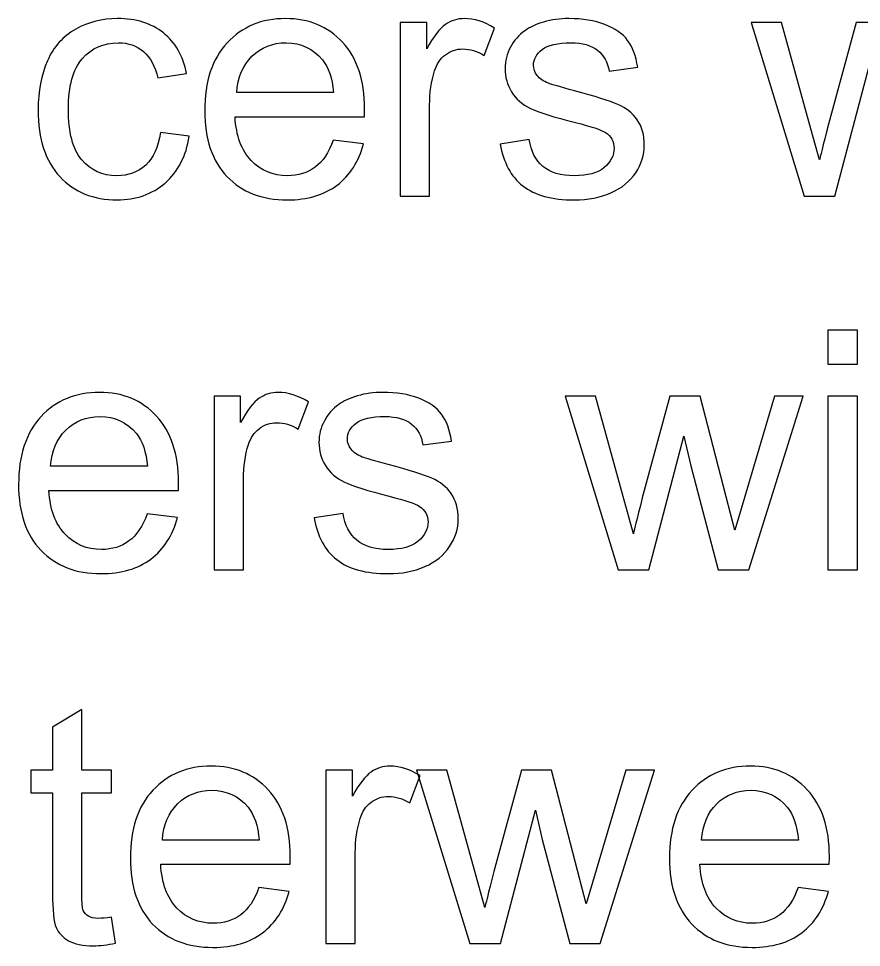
# Model space of a CAD drawing. Header units: millimetres. Extents: x -819 to 558, y -342 to 336.
# Drawn here: x -780.94 to -748.95, y 50.15 to 85.41 of the extents above; entities that cross this region are included whole.
import ezdxf

# ---------------------------------------------------------------- set-up
doc = ezdxf.new("R2010")
doc.units = ezdxf.units.MM
doc.header["$MEASUREMENT"] = 0
doc.layers.add('#Layer 1', color=7, linetype='Continuous')

msp = doc.modelspace()

# ---------------------------------------------------------------- linework, layer by layer
at = {"layer": '#Layer 1', "color": 250}
for points, knots in [([(-775.5547, 81.091), (-775.5547, 81.091), (-774.4582, 80.9471), (-774.4582, 80.9471), (-774.4582, 80.9471), (-774.5768, 80.1914), (-774.8837, 79.5988), (-775.379, 79.1712), (-775.379, 79.1712), (-775.8722, 78.7436), (-776.4796, 78.5298), (-777.1993, 78.5298), (-777.1993, 78.5298), (-778.0989, 78.5298), (-778.8249, 78.8241), (-779.371, 79.4125), (-779.371, 79.4125), (-779.9192, 80.0009), (-780.1944, 80.8455), (-780.1944, 81.9461), (-780.1944, 81.9461), (-780.1944, 82.6573), (-780.0759, 83.2796), (-779.8409, 83.813), (-779.8409, 83.813), (-779.6038, 84.3464), (-779.2461, 84.7465), (-778.7635, 85.0132), (-778.7635, 85.0132), (-778.283, 85.2799), (-777.7581, 85.4132), (-777.193, 85.4132), (-777.193, 85.4132), (-776.4775, 85.4132), (-775.8912, 85.2312), (-775.4382, 84.8693), (-775.4382, 84.8693), (-774.9832, 84.5073), (-774.6911, 83.9951), (-774.5619, 83.3283), (-774.5619, 83.3283), (-774.5619, 83.3283), (-775.6478, 83.1611), (-775.6478, 83.1611), (-775.6478, 83.1611), (-775.7515, 83.6035), (-775.9335, 83.9358), (-776.196, 84.1602), (-776.196, 84.1602), (-776.4585, 84.3824), (-776.776, 84.4946), (-777.1485, 84.4946), (-777.1485, 84.4946), (-777.7115, 84.4946), (-778.1687, 84.2935), (-778.5201, 83.8892), (-778.5201, 83.8892), (-778.8715, 83.4871), (-779.0472, 82.85), (-779.0472, 81.9779), (-779.0472, 81.9779), (-779.0472, 81.0931), (-778.8778, 80.4497), (-778.537, 80.0475), (-778.537, 80.0475), (-778.1984, 79.6474), (-777.756, 79.4464), (-777.2099, 79.4464), (-777.2099, 79.4464), (-776.7717, 79.4464), (-776.4077, 79.5818), (-776.1135, 79.8506), (-776.1135, 79.8506), (-775.8192, 80.1195), (-775.633, 80.5322), (-775.5547, 81.091)], [0, 0, 0, 0, 0.0526316, 0.0526316, 0.0526316, 0.0526316, 0.1052632, 0.1052632, 0.1052632, 0.1052632, 0.1578947, 0.1578947, 0.1578947, 0.1578947, 0.2105263, 0.2105263, 0.2105263, 0.2105263, 0.2631579, 0.2631579, 0.2631579, 0.2631579, 0.3157895, 0.3157895, 0.3157895, 0.3157895, 0.3684211, 0.3684211, 0.3684211, 0.3684211, 0.4210526, 0.4210526, 0.4210526, 0.4210526, 0.4736842, 0.4736842, 0.4736842, 0.4736842, 0.5263158, 0.5263158, 0.5263158, 0.5263158, 0.5789474, 0.5789474, 0.5789474, 0.5789474, 0.6315789, 0.6315789, 0.6315789, 0.6315789, 0.6842105, 0.6842105, 0.6842105, 0.6842105, 0.7368421, 0.7368421, 0.7368421, 0.7368421, 0.7894737, 0.7894737, 0.7894737, 0.7894737, 0.8421053, 0.8421053, 0.8421053, 0.8421053, 0.8947368, 0.8947368, 0.8947368, 0.8947368, 0.9473684, 0.9473684, 0.9473684, 0.9473684, 1, 1, 1, 1]), ([(-768.9951, 80.7989), (-768.9951, 80.7989), (-767.8415, 80.6571), (-767.8415, 80.6571), (-767.8415, 80.6571), (-768.0236, 79.9819), (-768.3601, 79.4591), (-768.8512, 79.0865), (-768.8512, 79.0865), (-769.3444, 78.7161), (-769.973, 78.5298), (-770.7371, 78.5298), (-770.7371, 78.5298), (-771.7002, 78.5298), (-772.4643, 78.8262), (-773.0274, 79.4188), (-773.0274, 79.4188), (-773.5925, 80.0115), (-773.874, 80.8434), (-773.874, 81.9144), (-773.874, 81.9144), (-773.874, 83.0235), (-773.5883, 83.8829), (-773.0189, 84.4946), (-773.0189, 84.4946), (-772.4474, 85.1063), (-771.7087, 85.4132), (-770.7985, 85.4132), (-770.7985, 85.4132), (-769.918, 85.4132), (-769.1983, 85.1127), (-768.6416, 84.5137), (-768.6416, 84.5137), (-768.0828, 83.9146), (-767.8034, 83.0701), (-767.8034, 81.9842), (-767.8034, 81.9842), (-767.8034, 81.9165), (-767.8055, 81.817), (-767.8098, 81.6858), (-767.8098, 81.6858), (-767.8098, 81.6858), (-772.7204, 81.6858), (-772.7204, 81.6858), (-772.7204, 81.6858), (-772.6802, 80.9619), (-772.4749, 80.4073), (-772.1066, 80.0242), (-772.1066, 80.0242), (-771.7383, 79.639), (-771.2811, 79.4464), (-770.7308, 79.4464), (-770.7308, 79.4464), (-770.3223, 79.4464), (-769.973, 79.5543), (-769.683, 79.7702), (-769.683, 79.7702), (-769.393, 79.984), (-769.1644, 80.3269), (-768.9951, 80.7989)], [0, 0, 0, 0, 0.0666667, 0.0666667, 0.0666667, 0.0666667, 0.1333333, 0.1333333, 0.1333333, 0.1333333, 0.2, 0.2, 0.2, 0.2, 0.2666667, 0.2666667, 0.2666667, 0.2666667, 0.3333333, 0.3333333, 0.3333333, 0.3333333, 0.4, 0.4, 0.4, 0.4, 0.4666667, 0.4666667, 0.4666667, 0.4666667, 0.5333333, 0.5333333, 0.5333333, 0.5333333, 0.6, 0.6, 0.6, 0.6, 0.6666667, 0.6666667, 0.6666667, 0.6666667, 0.7333333, 0.7333333, 0.7333333, 0.7333333, 0.8, 0.8, 0.8, 0.8, 0.8666667, 0.8666667, 0.8666667, 0.8666667, 0.9333333, 0.9333333, 0.9333333, 0.9333333, 1, 1, 1, 1]), ([(-766.4509, 78.678), (-766.4509, 78.678), (-766.4509, 85.263), (-766.4509, 85.263), (-766.4509, 85.263), (-766.4509, 85.263), (-765.4476, 85.263), (-765.4476, 85.263), (-765.4476, 85.263), (-765.4476, 85.263), (-765.4476, 84.266), (-765.4476, 84.266), (-765.4476, 84.266), (-765.1915, 84.7317), (-764.9544, 85.0407), (-764.7364, 85.1889), (-764.7364, 85.1889), (-764.5205, 85.337), (-764.2813, 85.4132), (-764.021, 85.4132), (-764.021, 85.4132), (-763.6442, 85.4132), (-763.2632, 85.2926), (-762.8737, 85.0534), (-762.8737, 85.0534), (-762.8737, 85.0534), (-763.259, 84.0162), (-763.259, 84.0162), (-763.259, 84.0162), (-763.5299, 84.1792), (-763.8029, 84.2597), (-764.076, 84.2597), (-764.076, 84.2597), (-764.3215, 84.2597), (-764.5395, 84.1856), (-764.7343, 84.0395), (-764.7343, 84.0395), (-764.929, 83.8914), (-765.0666, 83.6882), (-765.1491, 83.4278), (-765.1491, 83.4278), (-765.274, 83.032), (-765.3354, 82.5981), (-765.3354, 82.1261), (-765.3354, 82.1261), (-765.3354, 82.1261), (-765.3354, 78.678), (-765.3354, 78.678), (-765.3354, 78.678), (-765.3354, 78.678), (-766.4509, 78.678), (-766.4509, 78.678)], [0, 0, 0, 0, 0.0769231, 0.0769231, 0.0769231, 0.0769231, 0.1538462, 0.1538462, 0.1538462, 0.1538462, 0.2307692, 0.2307692, 0.2307692, 0.2307692, 0.3076923, 0.3076923, 0.3076923, 0.3076923, 0.3846154, 0.3846154, 0.3846154, 0.3846154, 0.4615385, 0.4615385, 0.4615385, 0.4615385, 0.5384615, 0.5384615, 0.5384615, 0.5384615, 0.6153846, 0.6153846, 0.6153846, 0.6153846, 0.6923077, 0.6923077, 0.6923077, 0.6923077, 0.7692308, 0.7692308, 0.7692308, 0.7692308, 0.8461538, 0.8461538, 0.8461538, 0.8461538, 0.9230769, 0.9230769, 0.9230769, 0.9230769, 1, 1, 1, 1]), ([(-762.6557, 80.6444), (-762.6557, 80.6444), (-761.5529, 80.818), (-761.5529, 80.818), (-761.5529, 80.818), (-761.4915, 80.3756), (-761.318, 80.0369), (-761.0343, 79.7998), (-761.0343, 79.7998), (-760.7528, 79.5649), (-760.357, 79.4464), (-759.8469, 79.4464), (-759.8469, 79.4464), (-759.3347, 79.4464), (-758.9537, 79.5522), (-758.706, 79.7596), (-758.706, 79.7596), (-758.4584, 79.9692), (-758.3335, 80.2147), (-758.3335, 80.4941), (-758.3335, 80.4941), (-758.3335, 80.7481), (-758.4435, 80.945), (-758.6637, 81.091), (-758.6637, 81.091), (-758.8161, 81.1905), (-759.1971, 81.3154), (-759.8046, 81.4678), (-759.8046, 81.4678), (-760.6216, 81.6752), (-761.191, 81.853), (-761.5064, 82.0054), (-761.5064, 82.0054), (-761.8217, 82.1557), (-762.063, 82.3652), (-762.226, 82.6319), (-762.226, 82.6319), (-762.389, 82.8986), (-762.4716, 83.1929), (-762.4716, 83.5146), (-762.4716, 83.5146), (-762.4716, 83.8088), (-762.4038, 84.0797), (-762.2684, 84.3295), (-762.2684, 84.3295), (-762.135, 84.5814), (-761.9509, 84.7888), (-761.7201, 84.9539), (-761.7201, 84.9539), (-761.5466, 85.0809), (-761.3095, 85.191), (-761.0111, 85.2799), (-761.0111, 85.2799), (-760.7105, 85.3688), (-760.3888, 85.4132), (-760.0459, 85.4132), (-760.0459, 85.4132), (-759.5294, 85.4132), (-759.0764, 85.337), (-758.6848, 85.1889), (-758.6848, 85.1889), (-758.2933, 85.0407), (-758.0054, 84.8396), (-757.8191, 84.5856), (-757.8191, 84.5856), (-757.6329, 84.3295), (-757.5059, 83.9908), (-757.436, 83.5654), (-757.436, 83.5654), (-757.436, 83.5654), (-758.5261, 83.4151), (-758.5261, 83.4151), (-758.5261, 83.4151), (-758.5769, 83.7538), (-758.7208, 84.0184), (-758.9579, 84.2089), (-758.9579, 84.2089), (-759.195, 84.3994), (-759.5315, 84.4946), (-759.9654, 84.4946), (-759.9654, 84.4946), (-760.4777, 84.4946), (-760.8438, 84.4099), (-761.0619, 84.2406), (-761.0619, 84.2406), (-761.282, 84.0713), (-761.3921, 83.8723), (-761.3921, 83.6458), (-761.3921, 83.6458), (-761.3921, 83.4998), (-761.3455, 83.3707), (-761.2545, 83.2542), (-761.2545, 83.2542), (-761.1635, 83.1336), (-761.0216, 83.0362), (-760.8269, 82.9558), (-760.8269, 82.9558), (-760.7147, 82.9156), (-760.3866, 82.8203), (-759.8405, 82.6722), (-759.8405, 82.6722), (-759.051, 82.4605), (-758.5007, 82.289), (-758.1895, 82.1536), (-758.1895, 82.1536), (-757.8763, 82.0202), (-757.6307, 81.8234), (-757.4529, 81.5673), (-757.4529, 81.5673), (-757.2751, 81.3111), (-757.1862, 80.9936), (-757.1862, 80.6126), (-757.1862, 80.6126), (-757.1862, 80.2401), (-757.2963, 79.8909), (-757.5122, 79.5607), (-757.5122, 79.5607), (-757.7302, 79.2326), (-758.0435, 78.9786), (-758.452, 78.7987), (-758.452, 78.7987), (-758.8605, 78.6187), (-759.3241, 78.5298), (-759.8405, 78.5298), (-759.8405, 78.5298), (-760.6978, 78.5298), (-761.3497, 78.7076), (-761.7985, 79.0632), (-761.7985, 79.0632), (-762.2472, 79.4188), (-762.5329, 79.9459), (-762.6557, 80.6444)], [0, 0, 0, 0, 0.030303, 0.030303, 0.030303, 0.030303, 0.0606061, 0.0606061, 0.0606061, 0.0606061, 0.0909091, 0.0909091, 0.0909091, 0.0909091, 0.1212121, 0.1212121, 0.1212121, 0.1212121, 0.1515152, 0.1515152, 0.1515152, 0.1515152, 0.1818182, 0.1818182, 0.1818182, 0.1818182, 0.2121212, 0.2121212, 0.2121212, 0.2121212, 0.2424242, 0.2424242, 0.2424242, 0.2424242, 0.2727273, 0.2727273, 0.2727273, 0.2727273, 0.3030303, 0.3030303, 0.3030303, 0.3030303, 0.3333333, 0.3333333, 0.3333333, 0.3333333, 0.3636364, 0.3636364, 0.3636364, 0.3636364, 0.3939394, 0.3939394, 0.3939394, 0.3939394, 0.4242424, 0.4242424, 0.4242424, 0.4242424, 0.4545455, 0.4545455, 0.4545455, 0.4545455, 0.4848485, 0.4848485, 0.4848485, 0.4848485, 0.5151515, 0.5151515, 0.5151515, 0.5151515, 0.5454545, 0.5454545, 0.5454545, 0.5454545, 0.5757576, 0.5757576, 0.5757576, 0.5757576, 0.6060606, 0.6060606, 0.6060606, 0.6060606, 0.6363636, 0.6363636, 0.6363636, 0.6363636, 0.6666667, 0.6666667, 0.6666667, 0.6666667, 0.6969697, 0.6969697, 0.6969697, 0.6969697, 0.7272727, 0.7272727, 0.7272727, 0.7272727, 0.7575758, 0.7575758, 0.7575758, 0.7575758, 0.7878788, 0.7878788, 0.7878788, 0.7878788, 0.8181818, 0.8181818, 0.8181818, 0.8181818, 0.8484848, 0.8484848, 0.8484848, 0.8484848, 0.8787879, 0.8787879, 0.8787879, 0.8787879, 0.9090909, 0.9090909, 0.9090909, 0.9090909, 0.9393939, 0.9393939, 0.9393939, 0.9393939, 0.969697, 0.969697, 0.969697, 0.969697, 1, 1, 1, 1]), ([(-751.1156, 78.678), (-751.1156, 78.678), (-753.1307, 85.263), (-753.1307, 85.263), (-753.1307, 85.263), (-753.1307, 85.263), (-751.9771, 85.263), (-751.9771, 85.263), (-751.9771, 85.263), (-751.9771, 85.263), (-750.9294, 81.4614), (-750.9294, 81.4614), (-750.9294, 81.4614), (-750.9294, 81.4614), (-750.5399, 80.0475), (-750.5399, 80.0475), (-750.5399, 80.0475), (-750.523, 80.1195), (-750.4087, 80.5724), (-750.1991, 81.4064), (-750.1991, 81.4064), (-750.1991, 81.4064), (-749.1514, 85.263), (-749.1514, 85.263), (-749.1514, 85.263), (-749.1514, 85.263), (-748.0041, 85.263), (-748.0041, 85.263), (-748.0041, 85.263), (-748.0041, 85.263), (-747.0178, 81.4445), (-747.0178, 81.4445), (-747.0178, 81.4445), (-747.0178, 81.4445), (-746.6876, 80.1851), (-746.6876, 80.1851), (-746.6876, 80.1851), (-746.6876, 80.1851), (-746.3108, 81.4572), (-746.3108, 81.4572), (-746.3108, 81.4572), (-746.3108, 81.4572), (-745.1826, 85.263), (-745.1826, 85.263), (-745.1826, 85.263), (-745.1826, 85.263), (-744.0968, 85.263), (-744.0968, 85.263), (-744.0968, 85.263), (-744.0968, 85.263), (-746.1563, 78.678), (-746.1563, 78.678), (-746.1563, 78.678), (-746.1563, 78.678), (-747.3141, 78.678), (-747.3141, 78.678), (-747.3141, 78.678), (-747.3141, 78.678), (-748.3618, 82.6214), (-748.3618, 82.6214), (-748.3618, 82.6214), (-748.3618, 82.6214), (-748.618, 83.7453), (-748.618, 83.7453), (-748.618, 83.7453), (-748.618, 83.7453), (-749.9493, 78.678), (-749.9493, 78.678), (-749.9493, 78.678), (-749.9493, 78.678), (-751.1156, 78.678), (-751.1156, 78.678)], [0, 0, 0, 0, 0.0555556, 0.0555556, 0.0555556, 0.0555556, 0.1111111, 0.1111111, 0.1111111, 0.1111111, 0.1666667, 0.1666667, 0.1666667, 0.1666667, 0.2222222, 0.2222222, 0.2222222, 0.2222222, 0.2777778, 0.2777778, 0.2777778, 0.2777778, 0.3333333, 0.3333333, 0.3333333, 0.3333333, 0.3888889, 0.3888889, 0.3888889, 0.3888889, 0.4444444, 0.4444444, 0.4444444, 0.4444444, 0.5, 0.5, 0.5, 0.5, 0.5555556, 0.5555556, 0.5555556, 0.5555556, 0.6111111, 0.6111111, 0.6111111, 0.6111111, 0.6666667, 0.6666667, 0.6666667, 0.6666667, 0.7222222, 0.7222222, 0.7222222, 0.7222222, 0.7777778, 0.7777778, 0.7777778, 0.7777778, 0.8333333, 0.8333333, 0.8333333, 0.8333333, 0.8888889, 0.8888889, 0.8888889, 0.8888889, 0.9444444, 0.9444444, 0.9444444, 0.9444444, 1, 1, 1, 1]), ([(-772.6591, 82.6044), (-772.6591, 82.6044), (-768.9824, 82.6044), (-768.9824, 82.6044), (-768.9824, 82.6044), (-769.0311, 83.1569), (-769.1729, 83.5739), (-769.4036, 83.849), (-769.4036, 83.849), (-769.7592, 84.2787), (-770.2207, 84.4946), (-770.7858, 84.4946), (-770.7858, 84.4946), (-771.298, 84.4946), (-771.7298, 84.3232), (-772.0791, 83.9803), (-772.0791, 83.9803), (-772.4283, 83.6374), (-772.621, 83.178), (-772.6591, 82.6044)], [0, 0, 0, 0, 0.2, 0.2, 0.2, 0.2, 0.4, 0.4, 0.4, 0.4, 0.6, 0.6, 0.6, 0.6, 0.8, 0.8, 0.8, 0.8, 1, 1, 1, 1]), ([(-750.2182, 72.2963), (-750.2182, 72.2963), (-750.2182, 73.5811), (-750.2182, 73.5811), (-750.2182, 73.5811), (-750.2182, 73.5811), (-749.1006, 73.5811), (-749.1006, 73.5811), (-749.1006, 73.5811), (-749.1006, 73.5811), (-749.1006, 72.2963), (-749.1006, 72.2963), (-749.1006, 72.2963), (-749.1006, 72.2963), (-750.2182, 72.2963), (-750.2182, 72.2963)], [0, 0, 0, 0, 0.25, 0.25, 0.25, 0.25, 0.5, 0.5, 0.5, 0.5, 0.75, 0.75, 0.75, 0.75, 1, 1, 1, 1]), ([(-776.0584, 66.6109), (-776.0584, 66.6109), (-774.9048, 66.4691), (-774.9048, 66.4691), (-774.9048, 66.4691), (-775.0869, 65.7939), (-775.4234, 65.2711), (-775.9145, 64.8985), (-775.9145, 64.8985), (-776.4077, 64.5281), (-777.0363, 64.3418), (-777.8004, 64.3418), (-777.8004, 64.3418), (-778.7635, 64.3418), (-779.5276, 64.6382), (-780.0907, 65.2308), (-780.0907, 65.2308), (-780.6558, 65.8235), (-780.9373, 66.6554), (-780.9373, 67.7264), (-780.9373, 67.7264), (-780.9373, 68.8355), (-780.6516, 69.6949), (-780.0822, 70.3066), (-780.0822, 70.3066), (-779.5107, 70.9183), (-778.772, 71.2252), (-777.8618, 71.2252), (-777.8618, 71.2252), (-776.9813, 71.2252), (-776.2616, 70.9247), (-775.7049, 70.3257), (-775.7049, 70.3257), (-775.1461, 69.7266), (-774.8667, 68.8821), (-774.8667, 67.7962), (-774.8667, 67.7962), (-774.8667, 67.7285), (-774.8688, 67.629), (-774.8731, 67.4978), (-774.8731, 67.4978), (-774.8731, 67.4978), (-779.7837, 67.4978), (-779.7837, 67.4978), (-779.7837, 67.4978), (-779.7435, 66.7739), (-779.5382, 66.2193), (-779.1699, 65.8362), (-779.1699, 65.8362), (-778.8016, 65.451), (-778.3444, 65.2584), (-777.7941, 65.2584), (-777.7941, 65.2584), (-777.3856, 65.2584), (-777.0363, 65.3663), (-776.7463, 65.5822), (-776.7463, 65.5822), (-776.4563, 65.796), (-776.2277, 66.1389), (-776.0584, 66.6109)], [0, 0, 0, 0, 0.0666667, 0.0666667, 0.0666667, 0.0666667, 0.1333333, 0.1333333, 0.1333333, 0.1333333, 0.2, 0.2, 0.2, 0.2, 0.2666667, 0.2666667, 0.2666667, 0.2666667, 0.3333333, 0.3333333, 0.3333333, 0.3333333, 0.4, 0.4, 0.4, 0.4, 0.4666667, 0.4666667, 0.4666667, 0.4666667, 0.5333333, 0.5333333, 0.5333333, 0.5333333, 0.6, 0.6, 0.6, 0.6, 0.6666667, 0.6666667, 0.6666667, 0.6666667, 0.7333333, 0.7333333, 0.7333333, 0.7333333, 0.8, 0.8, 0.8, 0.8, 0.8666667, 0.8666667, 0.8666667, 0.8666667, 0.9333333, 0.9333333, 0.9333333, 0.9333333, 1, 1, 1, 1]), ([(-773.5142, 64.49), (-773.5142, 64.49), (-773.5142, 71.075), (-773.5142, 71.075), (-773.5142, 71.075), (-773.5142, 71.075), (-772.5109, 71.075), (-772.5109, 71.075), (-772.5109, 71.075), (-772.5109, 71.075), (-772.5109, 70.078), (-772.5109, 70.078), (-772.5109, 70.078), (-772.2548, 70.5437), (-772.0177, 70.8527), (-771.7997, 71.0009), (-771.7997, 71.0009), (-771.5838, 71.149), (-771.3446, 71.2252), (-771.0843, 71.2252), (-771.0843, 71.2252), (-770.7075, 71.2252), (-770.3265, 71.1046), (-769.937, 70.8654), (-769.937, 70.8654), (-769.937, 70.8654), (-770.3223, 69.8282), (-770.3223, 69.8282), (-770.3223, 69.8282), (-770.5932, 69.9912), (-770.8662, 70.0717), (-771.1393, 70.0717), (-771.1393, 70.0717), (-771.3848, 70.0717), (-771.6028, 69.9976), (-771.7976, 69.8515), (-771.7976, 69.8515), (-771.9923, 69.7034), (-772.1299, 69.5002), (-772.2124, 69.2398), (-772.2124, 69.2398), (-772.3373, 68.844), (-772.3987, 68.4101), (-772.3987, 67.9381), (-772.3987, 67.9381), (-772.3987, 67.9381), (-772.3987, 64.49), (-772.3987, 64.49), (-772.3987, 64.49), (-772.3987, 64.49), (-773.5142, 64.49), (-773.5142, 64.49)], [0, 0, 0, 0, 0.0769231, 0.0769231, 0.0769231, 0.0769231, 0.1538462, 0.1538462, 0.1538462, 0.1538462, 0.2307692, 0.2307692, 0.2307692, 0.2307692, 0.3076923, 0.3076923, 0.3076923, 0.3076923, 0.3846154, 0.3846154, 0.3846154, 0.3846154, 0.4615385, 0.4615385, 0.4615385, 0.4615385, 0.5384615, 0.5384615, 0.5384615, 0.5384615, 0.6153846, 0.6153846, 0.6153846, 0.6153846, 0.6923077, 0.6923077, 0.6923077, 0.6923077, 0.7692308, 0.7692308, 0.7692308, 0.7692308, 0.8461538, 0.8461538, 0.8461538, 0.8461538, 0.9230769, 0.9230769, 0.9230769, 0.9230769, 1, 1, 1, 1]), ([(-769.719, 66.4564), (-769.719, 66.4564), (-768.6162, 66.63), (-768.6162, 66.63), (-768.6162, 66.63), (-768.5548, 66.1876), (-768.3813, 65.8489), (-768.0976, 65.6118), (-768.0976, 65.6118), (-767.8161, 65.3769), (-767.4203, 65.2584), (-766.9102, 65.2584), (-766.9102, 65.2584), (-766.398, 65.2584), (-766.017, 65.3642), (-765.7693, 65.5716), (-765.7693, 65.5716), (-765.5217, 65.7812), (-765.3968, 66.0267), (-765.3968, 66.3061), (-765.3968, 66.3061), (-765.3968, 66.5601), (-765.5068, 66.757), (-765.727, 66.903), (-765.727, 66.903), (-765.8794, 67.0025), (-766.2604, 67.1274), (-766.8679, 67.2798), (-766.8679, 67.2798), (-767.6849, 67.4872), (-768.2543, 67.665), (-768.5697, 67.8174), (-768.5697, 67.8174), (-768.885, 67.9677), (-769.1263, 68.1772), (-769.2893, 68.4439), (-769.2893, 68.4439), (-769.4523, 68.7106), (-769.5349, 69.0049), (-769.5349, 69.3266), (-769.5349, 69.3266), (-769.5349, 69.6208), (-769.4671, 69.8917), (-769.3317, 70.1415), (-769.3317, 70.1415), (-769.1983, 70.3934), (-769.0142, 70.6008), (-768.7834, 70.7659), (-768.7834, 70.7659), (-768.6099, 70.8929), (-768.3728, 71.003), (-768.0744, 71.0919), (-768.0744, 71.0919), (-767.7738, 71.1808), (-767.4521, 71.2252), (-767.1092, 71.2252), (-767.1092, 71.2252), (-766.5927, 71.2252), (-766.1397, 71.149), (-765.7481, 71.0009), (-765.7481, 71.0009), (-765.3566, 70.8527), (-765.0687, 70.6516), (-764.8824, 70.3976), (-764.8824, 70.3976), (-764.6962, 70.1415), (-764.5692, 69.8028), (-764.4993, 69.3774), (-764.4993, 69.3774), (-764.4993, 69.3774), (-765.5894, 69.2271), (-765.5894, 69.2271), (-765.5894, 69.2271), (-765.6402, 69.5658), (-765.7841, 69.8304), (-766.0212, 70.0209), (-766.0212, 70.0209), (-766.2583, 70.2114), (-766.5948, 70.3066), (-767.0287, 70.3066), (-767.0287, 70.3066), (-767.541, 70.3066), (-767.9071, 70.2219), (-768.1252, 70.0526), (-768.1252, 70.0526), (-768.3453, 69.8833), (-768.4554, 69.6843), (-768.4554, 69.4578), (-768.4554, 69.4578), (-768.4554, 69.3118), (-768.4088, 69.1827), (-768.3178, 69.0662), (-768.3178, 69.0662), (-768.2268, 68.9456), (-768.0849, 68.8482), (-767.8902, 68.7678), (-767.8902, 68.7678), (-767.778, 68.7276), (-767.4499, 68.6323), (-766.9038, 68.4842), (-766.9038, 68.4842), (-766.1143, 68.2725), (-765.564, 68.101), (-765.2528, 67.9656), (-765.2528, 67.9656), (-764.9396, 67.8322), (-764.694, 67.6354), (-764.5162, 67.3793), (-764.5162, 67.3793), (-764.3384, 67.1231), (-764.2495, 66.8056), (-764.2495, 66.4246), (-764.2495, 66.4246), (-764.2495, 66.0521), (-764.3596, 65.7029), (-764.5755, 65.3727), (-764.5755, 65.3727), (-764.7935, 65.0446), (-765.1068, 64.7906), (-765.5153, 64.6107), (-765.5153, 64.6107), (-765.9238, 64.4307), (-766.3874, 64.3418), (-766.9038, 64.3418), (-766.9038, 64.3418), (-767.7611, 64.3418), (-768.413, 64.5196), (-768.8618, 64.8752), (-768.8618, 64.8752), (-769.3105, 65.2308), (-769.5962, 65.7579), (-769.719, 66.4564)], [0, 0, 0, 0, 0.030303, 0.030303, 0.030303, 0.030303, 0.0606061, 0.0606061, 0.0606061, 0.0606061, 0.0909091, 0.0909091, 0.0909091, 0.0909091, 0.1212121, 0.1212121, 0.1212121, 0.1212121, 0.1515152, 0.1515152, 0.1515152, 0.1515152, 0.1818182, 0.1818182, 0.1818182, 0.1818182, 0.2121212, 0.2121212, 0.2121212, 0.2121212, 0.2424242, 0.2424242, 0.2424242, 0.2424242, 0.2727273, 0.2727273, 0.2727273, 0.2727273, 0.3030303, 0.3030303, 0.3030303, 0.3030303, 0.3333333, 0.3333333, 0.3333333, 0.3333333, 0.3636364, 0.3636364, 0.3636364, 0.3636364, 0.3939394, 0.3939394, 0.3939394, 0.3939394, 0.4242424, 0.4242424, 0.4242424, 0.4242424, 0.4545455, 0.4545455, 0.4545455, 0.4545455, 0.4848485, 0.4848485, 0.4848485, 0.4848485, 0.5151515, 0.5151515, 0.5151515, 0.5151515, 0.5454545, 0.5454545, 0.5454545, 0.5454545, 0.5757576, 0.5757576, 0.5757576, 0.5757576, 0.6060606, 0.6060606, 0.6060606, 0.6060606, 0.6363636, 0.6363636, 0.6363636, 0.6363636, 0.6666667, 0.6666667, 0.6666667, 0.6666667, 0.6969697, 0.6969697, 0.6969697, 0.6969697, 0.7272727, 0.7272727, 0.7272727, 0.7272727, 0.7575758, 0.7575758, 0.7575758, 0.7575758, 0.7878788, 0.7878788, 0.7878788, 0.7878788, 0.8181818, 0.8181818, 0.8181818, 0.8181818, 0.8484848, 0.8484848, 0.8484848, 0.8484848, 0.8787879, 0.8787879, 0.8787879, 0.8787879, 0.9090909, 0.9090909, 0.9090909, 0.9090909, 0.9393939, 0.9393939, 0.9393939, 0.9393939, 0.969697, 0.969697, 0.969697, 0.969697, 1, 1, 1, 1]), ([(-758.1789, 64.49), (-758.1789, 64.49), (-760.194, 71.075), (-760.194, 71.075), (-760.194, 71.075), (-760.194, 71.075), (-759.0404, 71.075), (-759.0404, 71.075), (-759.0404, 71.075), (-759.0404, 71.075), (-757.9927, 67.2734), (-757.9927, 67.2734), (-757.9927, 67.2734), (-757.9927, 67.2734), (-757.6032, 65.8595), (-757.6032, 65.8595), (-757.6032, 65.8595), (-757.5863, 65.9315), (-757.472, 66.3844), (-757.2624, 67.2184), (-757.2624, 67.2184), (-757.2624, 67.2184), (-756.2147, 71.075), (-756.2147, 71.075), (-756.2147, 71.075), (-756.2147, 71.075), (-755.0674, 71.075), (-755.0674, 71.075), (-755.0674, 71.075), (-755.0674, 71.075), (-754.0811, 67.2565), (-754.0811, 67.2565), (-754.0811, 67.2565), (-754.0811, 67.2565), (-753.7509, 65.9971), (-753.7509, 65.9971), (-753.7509, 65.9971), (-753.7509, 65.9971), (-753.3741, 67.2692), (-753.3741, 67.2692), (-753.3741, 67.2692), (-753.3741, 67.2692), (-752.2459, 71.075), (-752.2459, 71.075), (-752.2459, 71.075), (-752.2459, 71.075), (-751.1601, 71.075), (-751.1601, 71.075), (-751.1601, 71.075), (-751.1601, 71.075), (-753.2196, 64.49), (-753.2196, 64.49), (-753.2196, 64.49), (-753.2196, 64.49), (-754.3774, 64.49), (-754.3774, 64.49), (-754.3774, 64.49), (-754.3774, 64.49), (-755.4251, 68.4334), (-755.4251, 68.4334), (-755.4251, 68.4334), (-755.4251, 68.4334), (-755.6813, 69.5573), (-755.6813, 69.5573), (-755.6813, 69.5573), (-755.6813, 69.5573), (-757.0126, 64.49), (-757.0126, 64.49), (-757.0126, 64.49), (-757.0126, 64.49), (-758.1789, 64.49), (-758.1789, 64.49)], [0, 0, 0, 0, 0.0555556, 0.0555556, 0.0555556, 0.0555556, 0.1111111, 0.1111111, 0.1111111, 0.1111111, 0.1666667, 0.1666667, 0.1666667, 0.1666667, 0.2222222, 0.2222222, 0.2222222, 0.2222222, 0.2777778, 0.2777778, 0.2777778, 0.2777778, 0.3333333, 0.3333333, 0.3333333, 0.3333333, 0.3888889, 0.3888889, 0.3888889, 0.3888889, 0.4444444, 0.4444444, 0.4444444, 0.4444444, 0.5, 0.5, 0.5, 0.5, 0.5555556, 0.5555556, 0.5555556, 0.5555556, 0.6111111, 0.6111111, 0.6111111, 0.6111111, 0.6666667, 0.6666667, 0.6666667, 0.6666667, 0.7222222, 0.7222222, 0.7222222, 0.7222222, 0.7777778, 0.7777778, 0.7777778, 0.7777778, 0.8333333, 0.8333333, 0.8333333, 0.8333333, 0.8888889, 0.8888889, 0.8888889, 0.8888889, 0.9444444, 0.9444444, 0.9444444, 0.9444444, 1, 1, 1, 1]), ([(-750.2182, 64.49), (-750.2182, 64.49), (-750.2182, 71.075), (-750.2182, 71.075), (-750.2182, 71.075), (-750.2182, 71.075), (-749.1006, 71.075), (-749.1006, 71.075), (-749.1006, 71.075), (-749.1006, 71.075), (-749.1006, 64.49), (-749.1006, 64.49), (-749.1006, 64.49), (-749.1006, 64.49), (-750.2182, 64.49), (-750.2182, 64.49)], [0, 0, 0, 0, 0.25, 0.25, 0.25, 0.25, 0.5, 0.5, 0.5, 0.5, 0.75, 0.75, 0.75, 0.75, 1, 1, 1, 1]), ([(-779.7224, 68.4164), (-779.7224, 68.4164), (-776.0457, 68.4164), (-776.0457, 68.4164), (-776.0457, 68.4164), (-776.0944, 68.9689), (-776.2362, 69.3859), (-776.4669, 69.661), (-776.4669, 69.661), (-776.8225, 70.0907), (-777.284, 70.3066), (-777.8491, 70.3066), (-777.8491, 70.3066), (-778.3613, 70.3066), (-778.7931, 70.1352), (-779.1424, 69.7923), (-779.1424, 69.7923), (-779.4916, 69.4494), (-779.6843, 68.99), (-779.7224, 68.4164)], [0, 0, 0, 0, 0.2, 0.2, 0.2, 0.2, 0.4, 0.4, 0.4, 0.4, 0.6, 0.6, 0.6, 0.6, 0.8, 0.8, 0.8, 0.8, 1, 1, 1, 1]), ([(-777.4152, 51.3011), (-777.4152, 51.3011), (-777.2543, 50.3147), (-777.2543, 50.3147), (-777.2543, 50.3147), (-777.5676, 50.2491), (-777.8491, 50.2152), (-778.0968, 50.2152), (-778.0968, 50.2152), (-778.5032, 50.2152), (-778.8164, 50.2787), (-779.0408, 50.4078), (-779.0408, 50.4078), (-779.2631, 50.5348), (-779.4197, 50.7042), (-779.5107, 50.9137), (-779.5107, 50.9137), (-779.6017, 51.1212), (-779.6483, 51.5614), (-779.6483, 52.2303), (-779.6483, 52.2303), (-779.6483, 52.2303), (-779.6483, 56.0191), (-779.6483, 56.0191), (-779.6483, 56.0191), (-779.6483, 56.0191), (-780.4674, 56.0191), (-780.4674, 56.0191), (-780.4674, 56.0191), (-780.4674, 56.0191), (-780.4674, 56.887), (-780.4674, 56.887), (-780.4674, 56.887), (-780.4674, 56.887), (-779.6483, 56.887), (-779.6483, 56.887), (-779.6483, 56.887), (-779.6483, 56.887), (-779.6483, 58.5189), (-779.6483, 58.5189), (-779.6483, 58.5189), (-779.6483, 58.5189), (-778.537, 59.1878), (-778.537, 59.1878), (-778.537, 59.1878), (-778.537, 59.1878), (-778.537, 56.887), (-778.537, 56.887), (-778.537, 56.887), (-778.537, 56.887), (-777.4152, 56.887), (-777.4152, 56.887), (-777.4152, 56.887), (-777.4152, 56.887), (-777.4152, 56.0191), (-777.4152, 56.0191), (-777.4152, 56.0191), (-777.4152, 56.0191), (-778.537, 56.0191), (-778.537, 56.0191), (-778.537, 56.0191), (-778.537, 56.0191), (-778.537, 52.1689), (-778.537, 52.1689), (-778.537, 52.1689), (-778.537, 51.8493), (-778.518, 51.6461), (-778.4799, 51.5551), (-778.4799, 51.5551), (-778.4397, 51.4641), (-778.3762, 51.3921), (-778.2873, 51.3371), (-778.2873, 51.3371), (-778.1984, 51.2841), (-778.0714, 51.2566), (-777.9063, 51.2566), (-777.9063, 51.2566), (-777.7814, 51.2566), (-777.6184, 51.2714), (-777.4152, 51.3011)], [0, 0, 0, 0, 0.05, 0.05, 0.05, 0.05, 0.1, 0.1, 0.1, 0.1, 0.15, 0.15, 0.15, 0.15, 0.2, 0.2, 0.2, 0.2, 0.25, 0.25, 0.25, 0.25, 0.3, 0.3, 0.3, 0.3, 0.35, 0.35, 0.35, 0.35, 0.4, 0.4, 0.4, 0.4, 0.45, 0.45, 0.45, 0.45, 0.5, 0.5, 0.5, 0.5, 0.55, 0.55, 0.55, 0.55, 0.6, 0.6, 0.6, 0.6, 0.65, 0.65, 0.65, 0.65, 0.7, 0.7, 0.7, 0.7, 0.75, 0.75, 0.75, 0.75, 0.8, 0.8, 0.8, 0.8, 0.85, 0.85, 0.85, 0.85, 0.9, 0.9, 0.9, 0.9, 0.95, 0.95, 0.95, 0.95, 1, 1, 1, 1]), ([(-771.8166, 52.4229), (-771.8166, 52.4229), (-770.663, 52.2811), (-770.663, 52.2811), (-770.663, 52.2811), (-770.8451, 51.6059), (-771.1816, 51.0831), (-771.6727, 50.7105), (-771.6727, 50.7105), (-772.1659, 50.3401), (-772.7945, 50.1538), (-773.5586, 50.1538), (-773.5586, 50.1538), (-774.5217, 50.1538), (-775.2858, 50.4502), (-775.8489, 51.0428), (-775.8489, 51.0428), (-776.414, 51.6355), (-776.6955, 52.4674), (-776.6955, 53.5384), (-776.6955, 53.5384), (-776.6955, 54.6475), (-776.4098, 55.5069), (-775.8404, 56.1186), (-775.8404, 56.1186), (-775.2689, 56.7303), (-774.5302, 57.0372), (-773.62, 57.0372), (-773.62, 57.0372), (-772.7395, 57.0372), (-772.0198, 56.7367), (-771.4631, 56.1377), (-771.4631, 56.1377), (-770.9043, 55.5386), (-770.6249, 54.6941), (-770.6249, 53.6082), (-770.6249, 53.6082), (-770.6249, 53.5405), (-770.627, 53.441), (-770.6313, 53.3098), (-770.6313, 53.3098), (-770.6313, 53.3098), (-775.5419, 53.3098), (-775.5419, 53.3098), (-775.5419, 53.3098), (-775.5017, 52.5859), (-775.2964, 52.0313), (-774.9281, 51.6482), (-774.9281, 51.6482), (-774.5598, 51.263), (-774.1026, 51.0704), (-773.5523, 51.0704), (-773.5523, 51.0704), (-773.1438, 51.0704), (-772.7945, 51.1783), (-772.5045, 51.3942), (-772.5045, 51.3942), (-772.2145, 51.608), (-771.9859, 51.9509), (-771.8166, 52.4229)], [0, 0, 0, 0, 0.0666667, 0.0666667, 0.0666667, 0.0666667, 0.1333333, 0.1333333, 0.1333333, 0.1333333, 0.2, 0.2, 0.2, 0.2, 0.2666667, 0.2666667, 0.2666667, 0.2666667, 0.3333333, 0.3333333, 0.3333333, 0.3333333, 0.4, 0.4, 0.4, 0.4, 0.4666667, 0.4666667, 0.4666667, 0.4666667, 0.5333333, 0.5333333, 0.5333333, 0.5333333, 0.6, 0.6, 0.6, 0.6, 0.6666667, 0.6666667, 0.6666667, 0.6666667, 0.7333333, 0.7333333, 0.7333333, 0.7333333, 0.8, 0.8, 0.8, 0.8, 0.8666667, 0.8666667, 0.8666667, 0.8666667, 0.9333333, 0.9333333, 0.9333333, 0.9333333, 1, 1, 1, 1]), ([(-769.2724, 50.302), (-769.2724, 50.302), (-769.2724, 56.887), (-769.2724, 56.887), (-769.2724, 56.887), (-769.2724, 56.887), (-768.2691, 56.887), (-768.2691, 56.887), (-768.2691, 56.887), (-768.2691, 56.887), (-768.2691, 55.89), (-768.2691, 55.89), (-768.2691, 55.89), (-768.013, 56.3557), (-767.7759, 56.6647), (-767.5579, 56.8129), (-767.5579, 56.8129), (-767.342, 56.961), (-767.1028, 57.0372), (-766.8425, 57.0372), (-766.8425, 57.0372), (-766.4657, 57.0372), (-766.0847, 56.9166), (-765.6952, 56.6774), (-765.6952, 56.6774), (-765.6952, 56.6774), (-766.0805, 55.6402), (-766.0805, 55.6402), (-766.0805, 55.6402), (-766.3514, 55.8032), (-766.6244, 55.8837), (-766.8975, 55.8837), (-766.8975, 55.8837), (-767.143, 55.8837), (-767.361, 55.8096), (-767.5558, 55.6635), (-767.5558, 55.6635), (-767.7505, 55.5154), (-767.8881, 55.3122), (-767.9706, 55.0518), (-767.9706, 55.0518), (-768.0955, 54.656), (-768.1569, 54.2221), (-768.1569, 53.7501), (-768.1569, 53.7501), (-768.1569, 53.7501), (-768.1569, 50.302), (-768.1569, 50.302), (-768.1569, 50.302), (-768.1569, 50.302), (-769.2724, 50.302), (-769.2724, 50.302)], [0, 0, 0, 0, 0.0769231, 0.0769231, 0.0769231, 0.0769231, 0.1538462, 0.1538462, 0.1538462, 0.1538462, 0.2307692, 0.2307692, 0.2307692, 0.2307692, 0.3076923, 0.3076923, 0.3076923, 0.3076923, 0.3846154, 0.3846154, 0.3846154, 0.3846154, 0.4615385, 0.4615385, 0.4615385, 0.4615385, 0.5384615, 0.5384615, 0.5384615, 0.5384615, 0.6153846, 0.6153846, 0.6153846, 0.6153846, 0.6923077, 0.6923077, 0.6923077, 0.6923077, 0.7692308, 0.7692308, 0.7692308, 0.7692308, 0.8461538, 0.8461538, 0.8461538, 0.8461538, 0.9230769, 0.9230769, 0.9230769, 0.9230769, 1, 1, 1, 1]), ([(-763.8156, 50.302), (-763.8156, 50.302), (-765.8307, 56.887), (-765.8307, 56.887), (-765.8307, 56.887), (-765.8307, 56.887), (-764.6771, 56.887), (-764.6771, 56.887), (-764.6771, 56.887), (-764.6771, 56.887), (-763.6294, 53.0854), (-763.6294, 53.0854), (-763.6294, 53.0854), (-763.6294, 53.0854), (-763.2399, 51.6715), (-763.2399, 51.6715), (-763.2399, 51.6715), (-763.223, 51.7435), (-763.1087, 52.1964), (-762.8991, 53.0304), (-762.8991, 53.0304), (-762.8991, 53.0304), (-761.8514, 56.887), (-761.8514, 56.887), (-761.8514, 56.887), (-761.8514, 56.887), (-760.7041, 56.887), (-760.7041, 56.887), (-760.7041, 56.887), (-760.7041, 56.887), (-759.7178, 53.0685), (-759.7178, 53.0685), (-759.7178, 53.0685), (-759.7178, 53.0685), (-759.3876, 51.8091), (-759.3876, 51.8091), (-759.3876, 51.8091), (-759.3876, 51.8091), (-759.0108, 53.0812), (-759.0108, 53.0812), (-759.0108, 53.0812), (-759.0108, 53.0812), (-757.8826, 56.887), (-757.8826, 56.887), (-757.8826, 56.887), (-757.8826, 56.887), (-756.7968, 56.887), (-756.7968, 56.887), (-756.7968, 56.887), (-756.7968, 56.887), (-758.8563, 50.302), (-758.8563, 50.302), (-758.8563, 50.302), (-758.8563, 50.302), (-760.0141, 50.302), (-760.0141, 50.302), (-760.0141, 50.302), (-760.0141, 50.302), (-761.0618, 54.2454), (-761.0618, 54.2454), (-761.0618, 54.2454), (-761.0618, 54.2454), (-761.318, 55.3693), (-761.318, 55.3693), (-761.318, 55.3693), (-761.318, 55.3693), (-762.6493, 50.302), (-762.6493, 50.302), (-762.6493, 50.302), (-762.6493, 50.302), (-763.8156, 50.302), (-763.8156, 50.302)], [0, 0, 0, 0, 0.0555556, 0.0555556, 0.0555556, 0.0555556, 0.1111111, 0.1111111, 0.1111111, 0.1111111, 0.1666667, 0.1666667, 0.1666667, 0.1666667, 0.2222222, 0.2222222, 0.2222222, 0.2222222, 0.2777778, 0.2777778, 0.2777778, 0.2777778, 0.3333333, 0.3333333, 0.3333333, 0.3333333, 0.3888889, 0.3888889, 0.3888889, 0.3888889, 0.4444444, 0.4444444, 0.4444444, 0.4444444, 0.5, 0.5, 0.5, 0.5, 0.5555556, 0.5555556, 0.5555556, 0.5555556, 0.6111111, 0.6111111, 0.6111111, 0.6111111, 0.6666667, 0.6666667, 0.6666667, 0.6666667, 0.7222222, 0.7222222, 0.7222222, 0.7222222, 0.7777778, 0.7777778, 0.7777778, 0.7777778, 0.8333333, 0.8333333, 0.8333333, 0.8333333, 0.8888889, 0.8888889, 0.8888889, 0.8888889, 0.9444444, 0.9444444, 0.9444444, 0.9444444, 1, 1, 1, 1]), ([(-751.3527, 52.4229), (-751.3527, 52.4229), (-750.1991, 52.2811), (-750.1991, 52.2811), (-750.1991, 52.2811), (-750.3812, 51.6059), (-750.7177, 51.0831), (-751.2088, 50.7105), (-751.2088, 50.7105), (-751.702, 50.3401), (-752.3306, 50.1538), (-753.0947, 50.1538), (-753.0947, 50.1538), (-754.0578, 50.1538), (-754.8219, 50.4502), (-755.385, 51.0428), (-755.385, 51.0428), (-755.9501, 51.6355), (-756.2316, 52.4674), (-756.2316, 53.5384), (-756.2316, 53.5384), (-756.2316, 54.6475), (-755.9459, 55.5069), (-755.3765, 56.1186), (-755.3765, 56.1186), (-754.805, 56.7303), (-754.0663, 57.0372), (-753.1561, 57.0372), (-753.1561, 57.0372), (-752.2756, 57.0372), (-751.5559, 56.7367), (-750.9992, 56.1377), (-750.9992, 56.1377), (-750.4404, 55.5386), (-750.161, 54.6941), (-750.161, 53.6082), (-750.161, 53.6082), (-750.161, 53.5405), (-750.1631, 53.441), (-750.1674, 53.3098), (-750.1674, 53.3098), (-750.1674, 53.3098), (-755.078, 53.3098), (-755.078, 53.3098), (-755.078, 53.3098), (-755.0378, 52.5859), (-754.8325, 52.0313), (-754.4642, 51.6482), (-754.4642, 51.6482), (-754.0959, 51.263), (-753.6387, 51.0704), (-753.0884, 51.0704), (-753.0884, 51.0704), (-752.6799, 51.0704), (-752.3306, 51.1783), (-752.0406, 51.3942), (-752.0406, 51.3942), (-751.7506, 51.608), (-751.522, 51.9509), (-751.3527, 52.4229)], [0, 0, 0, 0, 0.0666667, 0.0666667, 0.0666667, 0.0666667, 0.1333333, 0.1333333, 0.1333333, 0.1333333, 0.2, 0.2, 0.2, 0.2, 0.2666667, 0.2666667, 0.2666667, 0.2666667, 0.3333333, 0.3333333, 0.3333333, 0.3333333, 0.4, 0.4, 0.4, 0.4, 0.4666667, 0.4666667, 0.4666667, 0.4666667, 0.5333333, 0.5333333, 0.5333333, 0.5333333, 0.6, 0.6, 0.6, 0.6, 0.6666667, 0.6666667, 0.6666667, 0.6666667, 0.7333333, 0.7333333, 0.7333333, 0.7333333, 0.8, 0.8, 0.8, 0.8, 0.8666667, 0.8666667, 0.8666667, 0.8666667, 0.9333333, 0.9333333, 0.9333333, 0.9333333, 1, 1, 1, 1]), ([(-775.4806, 54.2284), (-775.4806, 54.2284), (-771.8039, 54.2284), (-771.8039, 54.2284), (-771.8039, 54.2284), (-771.8526, 54.7809), (-771.9944, 55.1979), (-772.2251, 55.473), (-772.2251, 55.473), (-772.5807, 55.9027), (-773.0422, 56.1186), (-773.6073, 56.1186), (-773.6073, 56.1186), (-774.1195, 56.1186), (-774.5513, 55.9472), (-774.9006, 55.6043), (-774.9006, 55.6043), (-775.2498, 55.2614), (-775.4425, 54.802), (-775.4806, 54.2284)], [0, 0, 0, 0, 0.2, 0.2, 0.2, 0.2, 0.4, 0.4, 0.4, 0.4, 0.6, 0.6, 0.6, 0.6, 0.8, 0.8, 0.8, 0.8, 1, 1, 1, 1]), ([(-755.0167, 54.2284), (-755.0167, 54.2284), (-751.34, 54.2284), (-751.34, 54.2284), (-751.34, 54.2284), (-751.3887, 54.7809), (-751.5305, 55.1979), (-751.7612, 55.473), (-751.7612, 55.473), (-752.1168, 55.9027), (-752.5783, 56.1186), (-753.1434, 56.1186), (-753.1434, 56.1186), (-753.6556, 56.1186), (-754.0874, 55.9472), (-754.4367, 55.6043), (-754.4367, 55.6043), (-754.7859, 55.2614), (-754.9786, 54.802), (-755.0167, 54.2284)], [0, 0, 0, 0, 0.2, 0.2, 0.2, 0.2, 0.4, 0.4, 0.4, 0.4, 0.6, 0.6, 0.6, 0.6, 0.8, 0.8, 0.8, 0.8, 1, 1, 1, 1])]:
    msp.add_open_spline(points, degree=3, knots=knots, dxfattribs=at)

doc.saveas('drawing.dxf')
